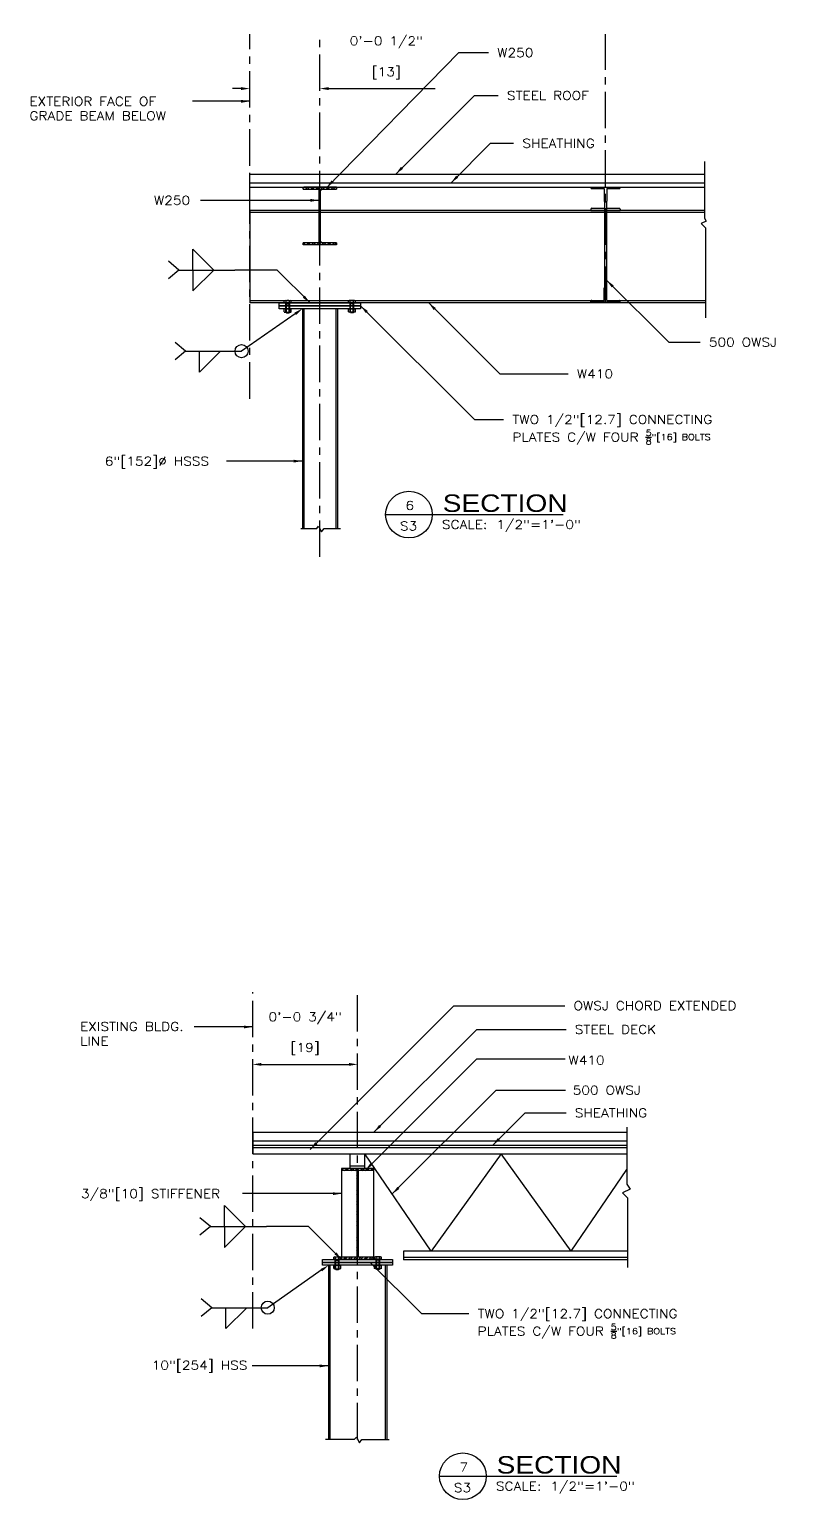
# Model space of a CAD drawing. Header units: inches. Extents: x -44 to 9761, y -1166 to 3580.
# Drawn here: x 9002.6 to 9132, y 3306.5 to 3559 of the extents above; entities that cross this region are included whole.
import ezdxf
from ezdxf.enums import TextEntityAlignment as Align

# ---------------------------------------------------------------- set-up
doc = ezdxf.new("R2010")
doc.units = ezdxf.units.IN
doc.header["$MEASUREMENT"] = 0
doc.linetypes.add('CENTER', pattern=[2, 1.25, -0.25, 0.25, -0.25])
doc.layers.get('0').update_dxf_attribs({"linetype": 'CONTINUOUS'})
doc.layers.get('DEFPOINTS').update_dxf_attribs({"linetype": 'CONTINUOUS'})
for name, color, linetype in [('Arch_Section_Truss', 45, 'CONTINUOUS'), ('C-241-1', 241, 'CONTINUOUS'), ('Center', 251, 'CENTER'), ('L1', 1, 'CONTINUOUS'), ('L131', 131, 'CONTINUOUS'), ('LAYER131A', 131, 'CONTINUOUS'), ('LAYER15A', 15, 'CONTINUOUS'), ('Section_Sheathing', 150, 'CONTINUOUS'), ('Struc_Plan_Dim', 5, 'CONTINUOUS'), ('Struc_Section_Bolt', 2, 'CONTINUOUS'), ('Struc_Section_BP', 135, 'CONTINUOUS'), ('Struc_Section_Steel', 11, 'CONTINUOUS'), ('Struc_Steel_Beam', 22, 'CONTINUOUS'), ('Struc_Steel_Joist', 21, 'CONTINUOUS'), ('TEXT131', 131, 'CONTINUOUS')]:
    doc.layers.add(name, color=color, linetype=linetype)
doc.styles.add('ROMANS', font='ROMANS.SHX', dxfattribs={"width": 0.8})
doc.styles.add('ROMANS-115', font='romans.shx', dxfattribs={"width": 1.15})
doc.styles.add('SANS-80', font='sanss___.ttf', dxfattribs={"width": 0.8})
doc.dimstyles.new('Copy of 12-ROMANS-115-PS-BPV', dxfattribs={"dimtxt": 0.0625, "dimasz": 0.0625, "dimexe": 0.0625, "dimexo": 0.0625, "dimgap": 0.0625, "dimtad": 1, "dimdec": 4, "dimlfac": 24, "dimzin": 1, "dimdsep": 46, "dimlunit": 4, "dimtxsty": 'ROMANS-115', "dimcen": 0.0625, "dimclrd": 256, "dimclre": 256, "dimclrt": 256, "dimadec": 0, "dimazin": 0, "dimtfac": 1, "dimtdec": 4, "dimtofl": 0, "dimtmove": 0, "dimatfit": 0, "dimfxl": 1, "dimfrac": 2, "dimtolj": 1, "dimtzin": 0, "dimarcsym": 0})

# ---------------------------------------------------------------- blocks, each defined once
blk = doc.blocks.new('W410x39(W16x26)')
at = {"layer": 'Struc_Steel_Beam'}
h = blk.add_hatch(dxfattribs=at)
h.set_pattern_fill('STEEL', color=131, scale=5, style=0)
h.set_pattern_definition([(45, (0, 0), (-0.44194174, 0.44194174), []), (45, (0, 0.3125), (-0.44194174, 0.44194174), [])])
h.paths.add_polyline_path([(1369.86, 1185.18), (1364.36, 1185.18), (1364.36, 1184.81), (1366.98, 1184.81), (1366.98, 1169.93), (1364.36, 1169.93), (1364.36, 1169.56), (1369.86, 1169.56), (1369.86, 1169.93), (1367.23, 1169.93), (1367.23, 1184.81), (1369.86, 1184.81)])
for p, q in [((1369.86, 1185.18), (1364.36, 1185.18)), ((1364.36, 1185.18), (1364.36, 1184.81)), ((1366.98, 1184.81), (1364.36, 1184.81)), ((1366.98, 1184.81), (1366.98, 1169.93)), ((1367.23, 1184.81), (1367.23, 1169.93)), ((1369.86, 1184.81), (1367.23, 1184.81)), ((1369.86, 1185.18), (1369.86, 1184.81)), ((1366.98, 1169.93), (1364.36, 1169.93)), ((1364.36, 1169.93), (1364.36, 1169.56)), ((1369.86, 1169.56), (1364.36, 1169.56)), ((1369.86, 1169.93), (1367.23, 1169.93)), ((1369.86, 1169.93), (1369.86, 1169.56))]:
    blk.add_line(p, q, dxfattribs=at)
blk = doc.blocks.new('Hex Nut - 10 mm side')
at = {"color": 0, "linetype": 'Continuous'}
for p, q in [((-9.2, -6.8), (-9.2, 6.8)), ((-0.7, 9.1), (-8.5, 9.1)), ((-0.7, 4.5), (-8.5, 4.5)), ((0, -6.8), (0, 6.8)), ((-0.7, -4.5), (-8.5, -4.5)), ((-0.7, -9.1), (-8.5, -9.1))]:
    blk.add_line(p, q, dxfattribs=at)
for centre, radius, start, end in [((-5, 6.8), 4.19, 147.1328, 212.8672), ((6.6, 0), 15.7, 163.2214, 196.7786), ((-4.2, 6.8), 4.19, 327.1328, 32.8672), ((-15.7, 0), 15.7, 343.2214, 16.7787), ((-5, -6.8), 4.19, 147.1328, 212.8672), ((-4.2, -6.8), 4.19, 327.1328, 32.8672)]:
    blk.add_arc(centre, radius, start, end, dxfattribs=at)
blk = doc.blocks.new('Title-section')
at = {"layer": 'LAYER15A'}
blk.add_line((-2.066, -7.538), (-0.798, -7.538), dxfattribs=at)
blk.add_circle((-1.899, -7.538), 0.167, dxfattribs=at)
at = {"layer": 'L131', "style": 'ROMANS', "width": 1.15}
blk.add_text('SCALE:', height=0.0625, dxfattribs=at).set_placement((-1.663, -7.64))
for tag, p in [('TITLE_NO.', (-1.893, -7.504)), ('SHEET_NO.', (-1.902, -7.651))]:
    blk.add_attdef(tag, text='', height=0.0625, dxfattribs=at).set_placement(p, align=Align.CENTER)
blk.add_attdef('SCALE', (-1.274, -7.641), '', height=0.0625, dxfattribs=at)
at = {"layer": 'TEXT131', "style": 'SANS-80', "width": 1.15}
blk.add_text('SECTION', height=0.125, dxfattribs=at).set_placement((-1.658, -7.519))
blk = doc.blocks.new('*D79')
at = {"layer": 'DEFPOINTS', "color": 0, "transparency": 16777216}
for p in [(9040.43, 3548.32), (9052.43, 3548.8), (9052.43, 3548.32)]:
    blk.add_point(p, dxfattribs=at)
at = {"layer": 'Struc_Plan_Dim', "lineweight": -2, "transparency": 16777216}
for p, q in [((9038.93, 3548.8), (9037.43, 3548.8)), ((9053.93, 3548.8), (9072.23, 3548.8))]:
    blk.add_line(p, q, dxfattribs=at)
at = {"layer": 'Struc_Plan_Dim', "transparency": 16777216}
for points in [[(9038.93, 3549.05), (9038.93, 3548.55), (9040.43, 3548.8)], [(9053.93, 3549.05), (9053.93, 3548.55), (9052.43, 3548.8)]]:
    blk.add_solid(points, dxfattribs=at)
at = {"layer": 'Struc_Plan_Dim', "transparency": 16777216, "char_height": 1.5, "attachment_point": 5, "style": 'ROMANS-115'}
for s, insert in [('\\A1;0\'-0 1/2"', (9063.83, 3556.73)), ('\\A1;[13]', (9063.83, 3551.44))]:
    blk.add_mtext(s, dxfattribs=dict(at, insert=insert))
blk = doc.blocks.new('*D84')
at = {"layer": 'DEFPOINTS', "color": 0, "transparency": 16777216}
for p in [(9040.91, 3380.8), (9058.91, 3381.26), (9058.91, 3380.8)]:
    blk.add_point(p, dxfattribs=at)
at = {"layer": 'Struc_Plan_Dim', "lineweight": -2, "transparency": 16777216}
blk.add_line((9042.41, 3381.26), (9057.41, 3381.26), dxfattribs=at)
at = {"layer": 'Struc_Plan_Dim', "transparency": 16777216}
for points in [[(9042.41, 3381.51), (9042.41, 3381.01), (9040.91, 3381.26)], [(9057.41, 3381.51), (9057.41, 3381.01), (9058.91, 3381.26)]]:
    blk.add_solid(points, dxfattribs=at)
at = {"layer": 'Struc_Plan_Dim', "transparency": 16777216, "char_height": 1.5, "attachment_point": 5, "style": 'ROMANS-115'}
for s, insert in [('\\A1;0\'-0 3/4"', (9049.91, 3389.19)), ('\\A1;[19]', (9049.91, 3383.91))]:
    blk.add_mtext(s, dxfattribs=dict(at, insert=insert))

msp = doc.modelspace()

# ---------------------------------------------------------------- hatches: boundary and pattern name
at = {"layer": 'Struc_Section_Steel', "ltscale": 2}
h = msp.add_hatch(dxfattribs=at)
h.set_pattern_fill('STEEL', color=256, scale=5, style=0)
h.set_pattern_definition([(45, (8947.5556, 3548.1246), (-0.4419417, 0.4419417), []), (45, (8947.5556, 3548.4371), (-0.4419417, 0.4419417), [])])
h.paths.add_polyline_path([(9055.30621, 3531.5602), (9055.30621, 3531.8727), (9049.55621, 3531.8727), (9049.55621, 3531.5602), (9052.05621, 3531.5602, -0.414213562), (9052.30621, 3531.3102), (9052.30621, 3522.5602, -0.414213562), (9052.05621, 3522.3102), (9049.55621, 3522.3102), (9049.55621, 3521.9977), (9055.30621, 3521.9977), (9055.30621, 3522.3102), (9052.80621, 3522.3102, -0.414213562), (9052.55621, 3522.5602), (9052.55621, 3531.3102, -0.414213562), (9052.80621, 3531.5602)])

# ---------------------------------------------------------------- linework, layer by layer
at = {"layer": 'Arch_Section_Truss'}
for p, q in [((9098.93121, 3531.8727), (9103.93121, 3531.8727)), ((9098.93121, 3531.8727), (9098.93121, 3531.7477)), ((9099.05621, 3531.6227), (9101.18121, 3531.6227)), ((9101.18121, 3531.6227), (9101.18121, 3529.4977)), ((9101.68121, 3531.6227), (9103.80621, 3531.6227)), ((9101.68121, 3531.6227), (9101.68121, 3529.4977)), ((9103.93121, 3531.8727), (9103.93121, 3531.7477)), ((9101.24371, 3529.38944), (9101.24371, 3514.67095)), ((9101.24371, 3529.38944), (9101.24371, 3528.2477)), ((9101.30621, 3529.3727), (9101.55621, 3529.3727)), ((9101.61871, 3529.38944), (9101.61871, 3514.67095)), ((9101.61871, 3529.38944), (9101.61871, 3528.2477)), ((9098.93121, 3528.1227), (9098.93121, 3527.8727)), ((9098.93121, 3527.8727), (9101.24371, 3527.8727)), ((9099.05621, 3528.2477), (9101.24371, 3528.2477)), ((9101.61871, 3528.2477), (9103.80621, 3528.2477)), ((9101.61871, 3527.8727), (9103.93121, 3527.8727)), ((9103.93121, 3528.1227), (9103.93121, 3527.8727)), ((9101.18121, 3512.4377), (9101.18121, 3514.5627)), ((9101.30621, 3514.6877), (9101.55621, 3514.6877)), ((9101.68121, 3512.4377), (9101.68121, 3514.5627)), ((9098.93121, 3512.1877), (9098.93121, 3512.3127)), ((9098.93121, 3512.1877), (9103.93121, 3512.1877)), ((9099.05621, 3512.4377), (9101.18121, 3512.4377)), ((9101.68121, 3512.4377), (9103.80621, 3512.4377)), ((9103.93121, 3512.1877), (9103.93121, 3512.3127))]:
    msp.add_line(p, q, dxfattribs=at)
for centre, start, end in [((9099.05621, 3531.7477), 180, 270), ((9103.80621, 3531.7477), 270, 0), ((9101.30621, 3529.4977), 180, 270), ((9101.55621, 3529.4977), 270, 0), ((9099.05621, 3528.1227), 90, 180), ((9103.80621, 3528.1227), 0, 90), ((9101.30621, 3514.5627), 90, 180), ((9101.55621, 3514.5627), 0, 90), ((9099.05621, 3512.3127), 90, 180), ((9103.80621, 3512.3127), 0, 90)]:
    msp.add_arc(centre, 0.125, start, end, dxfattribs=at)
at = {"layer": 'C-241-1', "ltscale": 0.05}
for p, q in [((9046.33462, 3512.03645), (9046.33462, 3512.38188)), ((9046.33462, 3512.03645), (9047.5278, 3512.03645)), ((9046.45975, 3512.03645), (9046.33462, 3512.03645)), ((9046.45975, 3511.9977), (9046.45975, 3512.03645)), ((9046.45975, 3511.9977), (9047.40267, 3511.9977)), ((9046.48376, 3512.42588), (9047.37866, 3512.42588)), ((9046.60829, 3511.85238), (9047.25413, 3511.85238)), ((9046.63291, 3512.03645), (9046.63291, 3512.38188)), ((9047.22951, 3512.03645), (9047.22951, 3512.38188)), ((9047.40267, 3512.03645), (9047.5278, 3512.03645)), ((9047.40267, 3511.9977), (9047.40267, 3512.03645)), ((9047.5278, 3512.03645), (9047.5278, 3512.38188)), ((9057.33462, 3512.03645), (9057.33462, 3512.38188)), ((9058.5278, 3512.03645), (9057.33462, 3512.03645)), ((9057.45975, 3512.03645), (9057.33462, 3512.03645)), ((9057.45975, 3511.9977), (9057.45975, 3512.03645)), ((9058.40267, 3511.9977), (9057.45975, 3511.9977)), ((9058.37866, 3512.42588), (9057.48376, 3512.42588)), ((9058.25413, 3511.85238), (9057.60829, 3511.85238)), ((9057.63291, 3512.03645), (9057.63291, 3512.38188)), ((9058.22951, 3512.03645), (9058.22951, 3512.38188)), ((9058.40267, 3512.03645), (9058.5278, 3512.03645)), ((9058.40267, 3511.9977), (9058.40267, 3512.03645)), ((9058.5278, 3512.03645), (9058.5278, 3512.38188)), ((9046.60829, 3510.39707), (9047.25413, 3510.39707)), ((9046.71486, 3510.29051), (9046.60829, 3510.39707)), ((9046.71486, 3510.29051), (9047.14756, 3510.29051)), ((9047.14756, 3510.29051), (9047.25413, 3510.39707)), ((9058.25413, 3510.39707), (9057.60829, 3510.39707)), ((9057.71486, 3510.29051), (9057.60829, 3510.39707)), ((9058.14756, 3510.29051), (9057.71486, 3510.29051)), ((9058.14756, 3510.29051), (9058.25413, 3510.39707)), ((9054.81208, 3347.80343), (9054.81208, 3348.14887)), ((9054.81208, 3347.80343), (9056.00526, 3347.80343)), ((9054.93721, 3347.80343), (9054.81208, 3347.80343)), ((9054.93721, 3347.76468), (9054.93721, 3347.80343)), ((9054.93721, 3347.76468), (9055.88013, 3347.76468)), ((9054.96123, 3348.19287), (9055.85612, 3348.19287)), ((9055.08575, 3347.61937), (9055.73159, 3347.61937)), ((9055.11037, 3347.80343), (9055.11037, 3348.14887)), ((9055.70697, 3347.80343), (9055.70697, 3348.14887)), ((9055.88013, 3347.80343), (9056.00526, 3347.80343)), ((9055.88013, 3347.76468), (9055.88013, 3347.80343)), ((9056.00526, 3347.80343), (9056.00526, 3348.14887)), ((9061.81208, 3347.80343), (9061.81208, 3348.14887)), ((9063.00526, 3347.80343), (9061.81208, 3347.80343)), ((9061.93721, 3347.80343), (9061.81208, 3347.80343)), ((9061.93721, 3347.76468), (9061.93721, 3347.80343)), ((9062.88013, 3347.76468), (9061.93721, 3347.76468)), ((9062.85612, 3348.19287), (9061.96123, 3348.19287)), ((9062.73159, 3347.61937), (9062.08575, 3347.61937)), ((9062.11037, 3347.80343), (9062.11037, 3348.14887)), ((9062.70697, 3347.80343), (9062.70697, 3348.14887)), ((9062.88013, 3347.80343), (9063.00526, 3347.80343)), ((9062.88013, 3347.76468), (9062.88013, 3347.80343)), ((9063.00526, 3347.80343), (9063.00526, 3348.14887)), ((9055.08575, 3346.16406), (9055.73159, 3346.16406)), ((9055.19232, 3346.0575), (9055.08575, 3346.16406)), ((9055.19232, 3346.0575), (9055.62502, 3346.0575)), ((9055.62502, 3346.0575), (9055.73159, 3346.16406)), ((9062.73159, 3346.16406), (9062.08575, 3346.16406)), ((9062.19232, 3346.0575), (9062.08575, 3346.16406)), ((9062.62502, 3346.0575), (9062.19232, 3346.0575)), ((9062.62502, 3346.0575), (9062.73159, 3346.16406))]:
    msp.add_line(p, q, dxfattribs=at)
at = {"layer": 'C-241-1', "ltscale": 0.5}
for p, q in [((9046.60829, 3510.39707), (9046.60829, 3511.9977)), ((9046.71486, 3510.39707), (9046.71486, 3511.85238)), ((9047.14756, 3510.39707), (9047.14756, 3511.85238)), ((9047.25413, 3510.39707), (9047.25413, 3511.9977)), ((9057.60829, 3510.39707), (9057.60829, 3511.9977)), ((9057.71486, 3510.39707), (9057.71486, 3511.85238)), ((9058.14756, 3510.39707), (9058.14756, 3511.85238)), ((9058.25413, 3510.39707), (9058.25413, 3511.9977)), ((9055.08575, 3346.16406), (9055.08575, 3347.76468)), ((9055.19232, 3346.16406), (9055.19232, 3347.61937)), ((9055.62502, 3346.16406), (9055.62502, 3347.61937)), ((9055.73159, 3346.16406), (9055.73159, 3347.76468)), ((9062.08575, 3346.16406), (9062.08575, 3347.76468)), ((9062.19232, 3346.16406), (9062.19232, 3347.61937)), ((9062.62502, 3346.16406), (9062.62502, 3347.61937)), ((9062.73159, 3346.16406), (9062.73159, 3347.76468))]:
    msp.add_line(p, q, dxfattribs=at)
at = {"layer": 'C-241-1', "ltscale": 0.05}
for centre, radius, start, end in [((9046.48376, 3512.15106), 0.27482, 57.13278, 122.86722), ((9046.93121, 3511.39255), 1.03333, 73.22135, 106.77865), ((9047.37866, 3512.15106), 0.27482, 57.13278, 122.86722), ((9057.48376, 3512.15106), 0.27482, 57.13278, 122.86722), ((9057.93121, 3511.39255), 1.03333, 73.22135, 106.77865), ((9058.37866, 3512.15106), 0.27482, 57.13278, 122.86722), ((9054.96123, 3347.91804), 0.27482, 57.13278, 122.86722), ((9055.40867, 3347.15954), 1.03333, 73.22135, 106.77865), ((9055.85612, 3347.91804), 0.27482, 57.13278, 122.86722), ((9061.96123, 3347.91804), 0.27482, 57.13278, 122.86722), ((9062.40867, 3347.15954), 1.03333, 73.22135, 106.77865), ((9062.85612, 3347.91804), 0.27482, 57.13278, 122.86722)]:
    msp.add_arc(centre, radius, start, end, dxfattribs=at)
at = {"layer": 'Center', "ltscale": 5}
for p, q in [((9040.43121, 3495.56171), (9040.43121, 3558.13378)), ((9052.43121, 3468.41858), (9052.43121, 3558.13378)), ((9101.43121, 3511.9977), (9101.43121, 3558.13378)), ((9040.90867, 3335.91931), (9040.90867, 3393.65076)), ((9058.90867, 3316.8781), (9058.90867, 3393.65076))]:
    msp.add_line(p, q, dxfattribs=at)
at = {"layer": 'L1'}
for p, q in [((9118.38945, 3536.27262), (9118.38945, 3526.52918)), ((9118.38945, 3526.52918), (9118.71751, 3526.03762)), ((9118.71751, 3526.03762), (9117.83723, 3525.62759)), ((9117.83723, 3525.62759), (9118.56568, 3524.88636)), ((9118.56568, 3524.88636), (9118.56568, 3509.44293)), ((9105.06624, 3370.50357), (9105.06624, 3360.6992)), ((9105.64238, 3359.83591), (9104.32197, 3359.22086)), ((9105.06624, 3360.6992), (9105.64238, 3359.83591)), ((9104.32197, 3359.22086), (9105.19841, 3358.32905)), ((9105.19841, 3358.32905), (9105.19841, 3346.38136))]:
    msp.add_line(p, q, dxfattribs=at)
at = {"layer": 'LAYER131A'}
for p, q in [((9049.43121, 3510.9977), (9049.43121, 3473.26911)), ((9055.43121, 3510.9977), (9055.43121, 3473.24214)), ((9053.90867, 3346.76468), (9053.90867, 3316.88803)), ((9063.90867, 3346.76468), (9063.90867, 3316.86105))]:
    msp.add_line(p, q, dxfattribs=at)
at = {"layer": 'Section_Sheathing', "ltscale": 2}
for p, q in [((9040.43121, 3531.8727), (9040.43121, 3534.1227)), ((9040.43121, 3534.1227), (9118.38945, 3534.1227)), ((9040.43121, 3532.6227), (9118.38945, 3532.6227)), ((9040.43121, 3531.8727), (9118.38945, 3531.8727)), ((9051.90247, 3473.26911), (9052.22646, 3473.64675)), ((9052.22646, 3473.64675), (9052.73947, 3472.67569)), ((9049.14725, 3473.26911), (9051.90247, 3473.26911)), ((9052.73947, 3472.67569), (9053.14447, 3473.24214)), ((9053.14447, 3473.24214), (9055.99699, 3473.24214)), ((9040.90867, 3367.38968), (9040.90867, 3369.63968)), ((9040.90867, 3369.63968), (9105.06624, 3369.63968)), ((9040.90867, 3368.13968), (9105.06624, 3368.13968)), ((9040.90867, 3367.38968), (9105.19841, 3367.38968)), ((9053.40296, 3316.88803), (9058.37993, 3316.88803)), ((9058.37993, 3316.88803), (9058.70392, 3317.26566)), ((9058.70392, 3317.26566), (9059.21693, 3316.2946)), ((9059.21693, 3316.2946), (9059.62193, 3316.86105)), ((9059.62193, 3316.86105), (9064.32825, 3316.86105))]:
    msp.add_line(p, q, dxfattribs=at)
at = {"layer": 'Section_Sheathing'}
msp.add_line((9040.90867, 3369.63968), (9040.90867, 3365.88968), dxfattribs=at)
at = {"layer": 'Struc_Plan_Dim'}
for p, q in [((9028.26168, 3517.6495), (9026.46168, 3519.1495)), ((9030.6617, 3517.6495), (9030.6617, 3521.2495)), ((9034.26168, 3517.6495), (9030.6617, 3521.2495)), ((9028.26168, 3517.6495), (9026.46168, 3516.1495)), ((9028.26168, 3517.6495), (9037.8617, 3517.6495)), ((9030.6617, 3517.6495), (9030.6617, 3514.0495)), ((9034.26168, 3517.6495), (9030.6617, 3514.0495)), ((9029.41014, 3503.71806), (9027.61014, 3505.21806)), ((9029.41014, 3503.71806), (9027.61014, 3502.21806)), ((9029.41014, 3503.71806), (9039.01014, 3503.71806)), ((9031.81014, 3500.11806), (9031.81014, 3503.71806)), ((9035.41014, 3503.71806), (9031.81014, 3500.11806))]:
    msp.add_line(p, q, dxfattribs=at)
msp.add_circle((9039.01014, 3503.71806), 1.125, dxfattribs=at)
at = {"layer": 'Struc_Section_Bolt'}
for p, q in [((9048.20153, 3510.1387), (9039.01014, 3503.71806)), ((9033.66941, 3353.41648), (9031.86941, 3354.91648)), ((9036.06942, 3353.41648), (9036.06942, 3357.01648)), ((9039.66941, 3353.41648), (9036.06942, 3357.01648)), ((9033.66941, 3353.41648), (9031.86941, 3351.91648)), ((9033.66941, 3353.41648), (9043.26942, 3353.41648)), ((9036.06942, 3353.41648), (9036.06942, 3349.81648)), ((9039.66941, 3353.41648), (9036.06942, 3349.81648)), ((9052.67899, 3345.90568), (9043.4876, 3339.48504)), ((9033.88759, 3339.48504), (9032.08759, 3340.98504)), ((9033.88759, 3339.48504), (9032.08759, 3337.98504)), ((9033.88759, 3339.48504), (9043.4876, 3339.48504)), ((9036.28759, 3335.88504), (9036.28759, 3339.48504)), ((9039.8876, 3339.48504), (9036.28759, 3335.88504))]:
    msp.add_line(p, q, dxfattribs=at)
msp.add_circle((9043.4876, 3339.48504), 1.125, dxfattribs=at)
for points in [[(9048.05836, 3510.34365), (9048.34469, 3509.93375), (9049.43121, 3510.9977)], [(9052.53582, 3346.11063), (9052.82215, 3345.70074), (9053.90867, 3346.76468)]]:
    msp.add_solid(points, dxfattribs=at)
at = {"layer": 'Struc_Section_BP', "ltscale": 2}
for p, q in [((9056.15867, 3363.01468), (9056.15867, 3348.13968)), ((9061.65867, 3363.01468), (9061.65867, 3348.13968))]:
    msp.add_line(p, q, dxfattribs=at)
for points in [[(9059.43121, 3511.4977), (9045.43121, 3511.4977), (9045.43121, 3511.9977), (9059.43121, 3511.9977)], [(9059.43121, 3510.9977), (9045.43121, 3510.9977), (9045.43121, 3511.4977), (9059.43121, 3511.4977)], [(9064.90867, 3347.26468), (9052.90867, 3347.26468), (9052.90867, 3347.76468), (9064.90867, 3347.76468)], [(9064.90867, 3346.76468), (9052.90867, 3346.76468), (9052.90867, 3347.26468), (9064.90867, 3347.26468)]]:
    msp.add_lwpolyline(points, close=True, dxfattribs=at)
at = {"layer": 'Struc_Section_Steel', "ltscale": 2}
for p, q in [((9049.55621, 3531.8727), (9052.11621, 3531.8727)), ((9049.55621, 3531.5602), (9049.55621, 3531.8727)), ((9055.30621, 3531.5602), (9055.30621, 3531.8727))]:
    msp.add_line(p, q, dxfattribs=at)
at = {"layer": 'Struc_Section_Steel'}
for p, q in [((9049.55621, 3531.5602), (9052.05621, 3531.5602)), ((9055.18121, 3531.8727), (9049.68121, 3531.8727)), ((9055.30621, 3531.8727), (9052.74621, 3531.8727)), ((9052.80621, 3531.5602), (9055.30621, 3531.5602)), ((9055.30621, 3531.8727), (9055.30621, 3531.5602)), ((9052.30621, 3522.5602), (9052.30621, 3531.3102)), ((9052.55621, 3522.5602), (9052.55621, 3531.3102)), ((9049.55621, 3521.9977), (9049.55621, 3522.3102)), ((9052.05621, 3522.3102), (9049.55621, 3522.3102)), ((9055.30621, 3521.9977), (9049.55621, 3521.9977)), ((9055.30621, 3522.3102), (9052.80621, 3522.3102)), ((9055.30621, 3522.3102), (9055.30621, 3521.9977))]:
    msp.add_line(p, q, dxfattribs=at)
at = {"layer": 'Struc_Section_Steel', "ltscale": 10}
for p, q in [((9049.68121, 3510.9977), (9049.68121, 3473.26911)), ((9055.18121, 3510.9977), (9055.18121, 3473.24214)), ((9054.15867, 3346.76468), (9054.15867, 3316.88803)), ((9063.65867, 3346.76468), (9063.65867, 3316.86105))]:
    msp.add_line(p, q, dxfattribs=at)
at = {"layer": 'Struc_Section_Steel'}
for centre, start, end in [((9052.05621, 3531.3102), 0, 90), ((9052.80621, 3531.3102), 90, 180), ((9052.05621, 3522.5602), 270, 0), ((9052.80621, 3522.5602), 180, 270)]:
    msp.add_arc(centre, 0.25, start, end, dxfattribs=at)
at = {"layer": 'Struc_Steel_Beam'}
for p, q in [((9052.30621, 3527.8727), (9040.43121, 3527.8727)), ((9040.43121, 3527.8727), (9040.43121, 3511.9977)), ((9052.30621, 3527.4977), (9040.43121, 3527.4977)), ((9118.38945, 3527.8727), (9052.55621, 3527.8727)), ((9118.38945, 3527.4977), (9052.55621, 3527.4977)), ((9098.94655, 3512.3727), (9040.43121, 3512.3727)), ((9118.56568, 3511.9977), (9040.43121, 3511.9977)), ((9118.56568, 3512.3727), (9103.91587, 3512.3727))]:
    msp.add_line(p, q, dxfattribs=at)
at = {"layer": 'Struc_Steel_Joist'}
for p, q in [((9040.90867, 3367.38968), (9101.36586, 3367.38968)), ((9040.90867, 3367.01468), (9105.06624, 3367.01468)), ((9040.90867, 3365.88968), (9105.06624, 3365.88968)), ((9057.65867, 3363.38968), (9057.65867, 3365.88968)), ((9071.53367, 3349.20968), (9060.15867, 3365.88968)), ((9060.15867, 3363.38968), (9060.15867, 3365.88968)), ((9083.53367, 3365.88968), (9071.53367, 3349.20968)), ((9095.53367, 3349.20968), (9083.53367, 3365.88968)), ((9060.15867, 3363.76468), (9057.65867, 3363.76468)), ((9060.15867, 3363.38968), (9057.65867, 3363.38968)), ((9095.53367, 3349.20968), (9105.06624, 3363.18799)), ((9105.19841, 3349.20968), (9066.78206, 3349.20968)), ((9066.78206, 3349.20968), (9066.78206, 3347.70968)), ((9105.19841, 3348.08468), (9066.78206, 3348.08468)), ((9105.19841, 3347.70968), (9066.78206, 3347.70968))]:
    msp.add_line(p, q, dxfattribs=at)

# ---------------------------------------------------------------- block references
at = {"layer": 'C-241-1', "ltscale": 0.05, "yscale": 0.0656166666658464}
for p, xscale, zscale, rotation in [((9046.93121, 3510.39707), 0.0656166666658464, 0.0656166666658464, 270), ((9057.93121, 3510.39707), -0.0656166666658464, 0.0656166666666667, 90), ((9055.40867, 3346.16406), 0.0656166666658464, 0.0656166666658464, 270), ((9062.40867, 3346.16406), -0.0656166666658464, 0.0656166666666667, 90)]:
    msp.add_blockref('Hex Nut - 10 mm side', p, dxfattribs=dict(at, xscale=xscale, zscale=zscale, rotation=rotation))
at = {"layer": 'Struc_Plan_Dim'}
for p, xscale, yscale, zscale, values in [((9113.29106, 3656.57312), 24.00000043331708, 24.00000043331708, 24.00000043331708, {'TITLE_NO.': '6', 'SHEET_NO.': 'S3', 'SCALE': '1/2"=1\'-0"'}), ((9122.54029, 3491.45781), 24.00000516490009, 24.00000516490009, 24.00000516490009, {'TITLE_NO.': '7', 'SHEET_NO.': 'S3', 'SCALE': '1/2"=1\'-0"'})]:
    msp.add_blockref('Title-section', p, dxfattribs=dict(at, xscale=xscale, yscale=yscale, zscale=zscale)).add_auto_attribs(values)
at = {"layer": 'Struc_Section_Steel'}
msp.add_blockref('W410x39(W16x26)', (7691.80087, 2178.20958), dxfattribs=at)

# ---------------------------------------------------------------- texts
at = {"layer": 'Struc_Plan_Dim', "style": 'ROMANS-115'}
for s, insert, char_height, attachment_point in [('\\A1;W250', (9082.84555, 3555.72154), 1.5, 1), ('\\A1;EXTERIOR FACE OF\\PGRADE BEAM BELOW', (9002.6141, 3547.36833), 1.5, 1), ('STEEL ROOF', (9084.5319, 3548.36964), 1.5, 1), ('SHEATHING', (9087.16727, 3540.15465), 1.5, 1), ('\\A1;W250', (9023.96818, 3530.36418), 1.5, 1), ('\\A1;500 OWSJ', (9119.15792, 3505.99283), 1.5, 1), ('\\A1;W410', (9096.51245, 3500.55621), 1.5, 1), ('\\A1;TWO 1/2"[12.7] CONNECTING\\PPLATES C/W FOUR \\H0.7x;\\S5/8;"[16] BOLTS', (9085.45383, 3492.73), 1.5, 1), ('\\A1;6"[152]%%C HSSS', (9015.53826, 3485.58507), 1.5, 1), ('OWSJ CHORD EXTENDED', (9095.93688, 3392.09212), 1.5000003, 1), ('EXISTING BLDG.\\PLINE', (9011.31001, 3388.51717), 1.5000003, 1), ('\\A1;STEEL DECK', (9096.16725, 3388.00811), 1.5000003, 1), ('\\A1;W410', (9095.06256, 3382.74678), 1.5, 1), ('\\A1;500 OWSJ', (9095.80577, 3377.58898), 1.5000003, 1), ('SHEATHING', (9096.16326, 3373.67373), 1.5, 1), ('\\A1;3/8"[10] STIFFENER', (9011.46565, 3359.81825), 1.5000003, 1), ('\\A1;TWO 1/2"[12.7] CONNECTING\\PPLATES C/W FOUR \\H0.7x;\\S5/8;"[16] BOLTS', (9079.48682, 3339.21084), 1.5000003, 1), ('\\A1;10"[254] HSS', (9040.00299, 3329.34901), 1.5000003, 6)]:
    msp.add_mtext(s, dxfattribs=dict(at, insert=insert, char_height=char_height, attachment_point=attachment_point))

# ---------------------------------------------------------------- dimensions: what is measured, and where the dimension line sits
at = {"layer": 'Struc_Plan_Dim'}
for base, p1, p2, override, picture, middle in [((9052.43121, 3548.79734), (9040.43121, 3548.31555), (9052.43121, 3548.31555), {"dimscale": 24, "dimlfac": 0.041667, "dimpost": '\\X', "dimse1": 1, "dimse2": 1}, '*D79', (9063.83121, 3554.08305)), ((9058.90867, 3381.26364), (9040.90867, 3380.80209), (9058.90867, 3380.80209), {"dimscale": 24.000005, "dimlfac": 0.041667, "dimpost": '\\X', "dimse1": 1, "dimse2": 1}, '*D84', (9049.90867, 3386.54936))]:
    dim = msp.add_linear_dim(base=base, p1=p1, p2=p2, dimstyle='Copy of 12-ROMANS-115-PS-BPV', override=override, dxfattribs=at)
    dim.commit()
    dim.dimension.update_dxf_attribs({"geometry": picture, "text_midpoint": middle})

# ---------------------------------------------------------------- leaders
at = {"layer": 'Struc_Plan_Dim', "annotation_type": 0, "has_hookline": 1}
for points, override, hookline_direction, text_width in [([(9053.55857, 3531.78527), (9076.26641, 3554.97154), (9081.34555, 3554.97154)], {"dimscale": 24, "dimgap": 0.0625, "dimtad": 0, "dimlfac": 0.041667, "dimse1": 1, "dimse2": 1}, 0, 6.48929), ([(9040.43121, 3546.61833), (9030.5641, 3546.61833)], {"dimscale": 24, "dimgap": 0.0625, "dimtad": 0, "dimlfac": 0.041667, "dimse1": 1, "dimse2": 1}, 1, 26.45), ([(9065.45053, 3534.1227), (9078.94996, 3547.61964), (9083.0319, 3547.61964)], {"dimscale": 24, "dimgap": 0.0625, "dimtad": 0, "dimlfac": 0.041667, "dimse1": 1, "dimse2": 1}, 0, 15.68929), ([(9074.93224, 3532.6227), (9081.71673, 3539.40465), (9085.66727, 3539.40465)], {"dimscale": 24, "dimgap": 0.0625, "dimtad": 0, "dimlfac": 0.041667, "dimse1": 1, "dimse2": 1}, 0, 13.30714), ([(9052.30621, 3529.61418), (9031.95746, 3529.61418)], {"dimscale": 24, "dimgap": 0.0625, "dimtad": 0, "dimlfac": 0.041667, "dimse1": 1, "dimse2": 1}, 1, 6.48929), ([(9101.61871, 3515.88782), (9112.2637, 3505.24283), (9117.65792, 3505.24283)], {"dimscale": 24, "dimgap": 0.0625, "dimtad": 0, "dimlfac": 0.041667, "dimse1": 1, "dimse2": 1}, 0, 12.81429), ([(9071.09883, 3511.9977), (9083.29032, 3499.80621), (9095.01245, 3499.80621)], {"dimscale": 24, "dimgap": 0.0625, "dimtad": 0, "dimlfac": 0.041667, "dimse1": 1, "dimse2": 1}, 0, 6.48929), ([(9049.43121, 3484.83507), (9036.42397, 3484.83507)], {"dimscale": 24, "dimgap": 0.0625, "dimtad": 0, "dimlfac": 0.041667, "dimse1": 1, "dimse2": 1}, 1, 19.38571), ([(9050.76018, 3366.66599), (9075.43631, 3391.34212), (9094.43687, 3391.34212)], {"dimscale": 24.000005, "dimgap": 0.0625, "dimtad": 0, "dimlfac": 0.041667, "dimse1": 1, "dimse2": 1}, 0, 31.37858), ([(9061.71538, 3369.63968), (9079.33382, 3387.25811), (9094.66725, 3387.25811)], {"dimscale": 24.000005, "dimgap": 0.0625, "dimtad": 0, "dimlfac": 0.041667, "dimse1": 1, "dimse2": 1}, 0, 15.44286), ([(9064.85129, 3359.00854), (9082.68173, 3376.83898), (9094.54544, 3376.83898)], {"dimscale": 24.000005, "dimgap": 0.0625, "dimtad": 0, "dimlfac": 0.041667, "dimse1": 1, "dimse2": 1}, 0, 12.81429), ([(9082.08649, 3367.38968), (9087.62054, 3372.92373), (9094.66326, 3372.92373)], {"dimscale": 24.000005, "dimgap": 0.0625, "dimtad": 0, "dimlfac": 0.041667, "dimse1": 1, "dimse2": 1}, 0, 13.30715)]:
    msp.add_leader(points, dimstyle='Copy of 12-ROMANS-115-PS-BPV', override=override, dxfattribs=dict(at, hookline_direction=hookline_direction, text_width=text_width))
at = {"layer": 'Struc_Plan_Dim'}
for points, override in [([(9059.43121, 3511.4977), (9078.94891, 3491.98), (9083.95383, 3491.98)], {"dimscale": 24, "dimgap": 0.0625, "dimtad": 0, "dimlfac": 0.041667, "dimse1": 1, "dimse2": 1}), ([(9040.90867, 3387.68506), (9030.84838, 3387.68506)], {"dimscale": 24.000005, "dimgap": 0.0625, "dimtad": 0, "dimlfac": 0.041667, "dimse1": 1, "dimse2": 1}), ([(9060.24307, 3363.09987), (9079.38446, 3382.23693), (9094.52286, 3382.23693)], {"dimscale": 24.000005, "dimgap": 0.0625, "dimtad": 0, "dimlfac": 0.041667, "dimse1": 1, "dimse2": 1}), ([(9056.15867, 3359.06825), (9039.16923, 3359.06825)], {"dimscale": 24.000005, "dimgap": 0.0625, "dimtad": 0, "dimlfac": 0.041667, "dimse1": 1, "dimse2": 1}), ([(9061.07344, 3347.26468), (9069.87728, 3338.46084), (9077.98682, 3338.46084)], {"dimscale": 24.000005, "dimgap": 0.0625, "dimtad": 0, "dimlfac": 0.041667, "dimse1": 1, "dimse2": 1}), ([(9053.90867, 3329.49543), (9040.81006, 3329.49543)], {"dimscale": 24.000005, "dimgap": 0.0625, "dimtad": 0, "dimlfac": 0.041667, "dimse1": 1, "dimse2": 1})]:
    msp.add_leader(points, dimstyle='Copy of 12-ROMANS-115-PS-BPV', override=override, dxfattribs=at)
at = {"layer": 'Struc_Section_Bolt'}
for points, override in [([(9050.75094, 3511.9977), (9045.09914, 3517.6495), (9037.8617, 3517.6495)], {"dimscale": 24, "dimgap": 0.0625, "dimtad": 0, "dimlfac": 0.041667, "dimse1": 1, "dimse2": 1}), ([(9056.15867, 3347.76468), (9050.50687, 3353.41648), (9043.26942, 3353.41648)], {"dimscale": 24.000005, "dimgap": 0.0625, "dimtad": 0, "dimlfac": 0.041667, "dimse1": 1, "dimse2": 1})]:
    msp.add_leader(points, dimstyle='Copy of 12-ROMANS-115-PS-BPV', override=override, dxfattribs=at)

doc.saveas('drawing.dxf')
